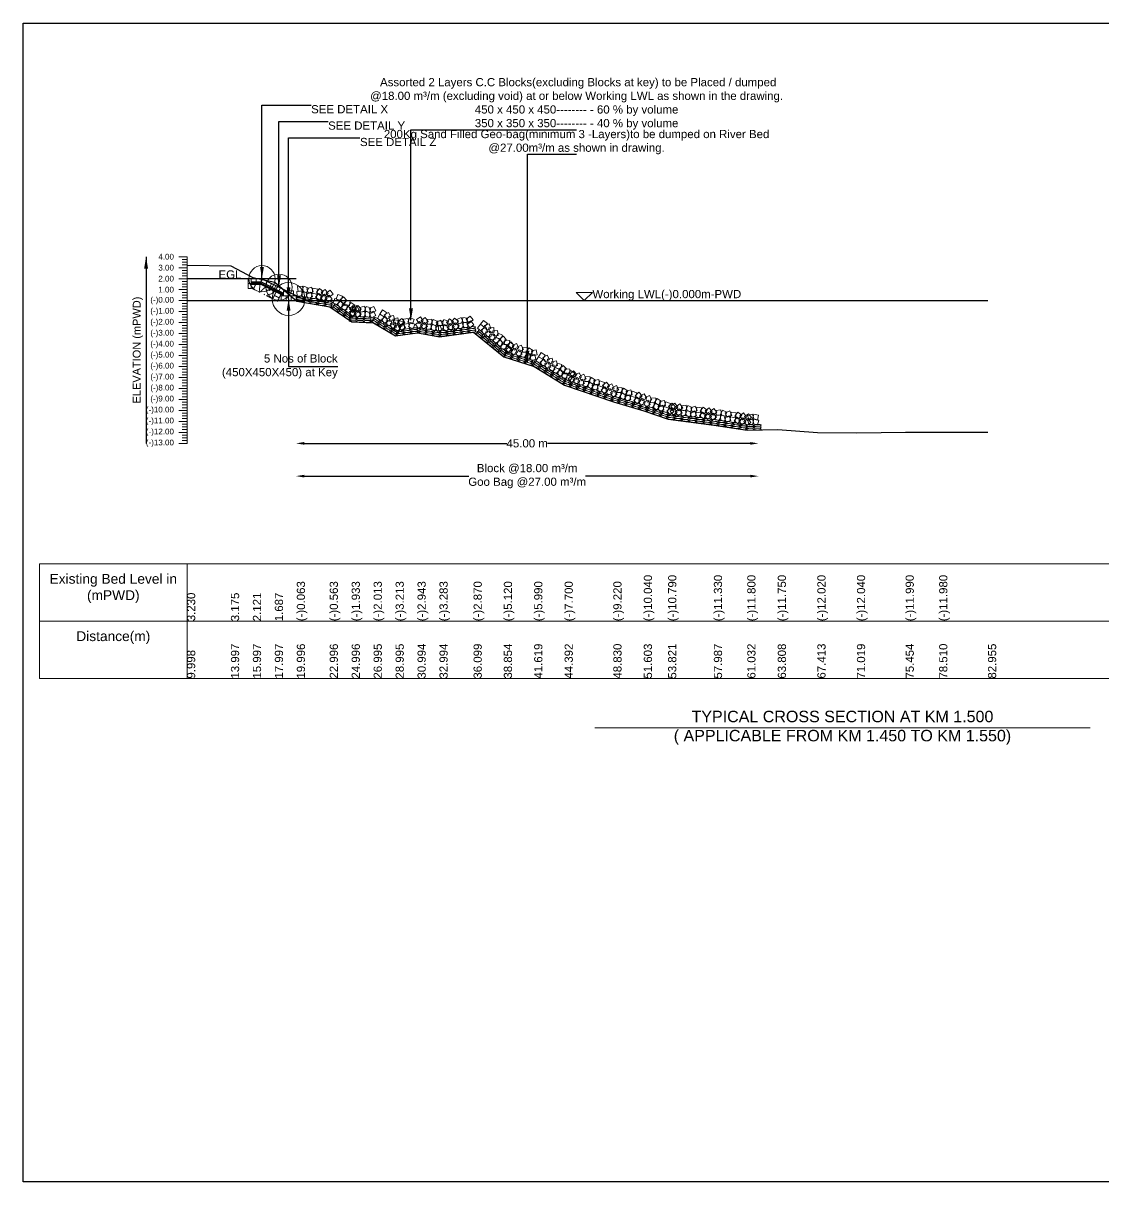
# Model space of a CAD drawing. Header units: inches. Extents: x 89000 to 1304432, y -10828 to 220529.
# Drawn here: x 416460 to 423055, y 172130 to 179201 of the extents above; entities that cross this region are included whole.
import ezdxf

# ---------------------------------------------------------------- set-up
doc = ezdxf.new("R2010")
doc.units = ezdxf.units.IN
doc.header["$LTSCALE"] = 7
doc.header["$MEASUREMENT"] = 0
for name, color, linetype, lineweight in [('Cross section Data Border', 7, 'Continuous', 9), ('Cross Section Labels', 7, 'Continuous', 9), ('Existing_Bed_Level for Xsection', 7, 'Continuous', 25), ('Long Section Labels', 7, 'Continuous', 9)]:
    doc.layers.add(name, color=color, linetype=linetype, lineweight=lineweight)
doc.styles.get("Standard").update_dxf_attribs({"font": 'arial.ttf'})
doc.dimstyles.new('Appron Lebeling Style', dxfattribs={"dimtxt": 50, "dimasz": 50, "dimexe": 0.18, "dimexo": 0.0625, "dimgap": 0.09, "dimtad": 0, "dimtih": 1, "dimtoh": 1, "dimdec": 4, "dimzin": 0, "dimdsep": 46, "dimtxsty": 'Standard', "dimcen": 0.09, "dimse1": 1, "dimse2": 1, "dimadec": 0, "dimazin": 0, "dimtfac": 1, "dimtdec": 4, "dimtofl": 0, "dimtmove": 0, "dimatfit": 3, "dimfxl": 1, "dimtolj": 1, "dimtzin": 0, "dimarcsym": 0})
doc.dimstyles.get("Standard").update_dxf_attribs({"dimtxt": 0.18, "dimasz": 0.18, "dimexe": 0.18, "dimexo": 0.0625, "dimgap": 0.09, "dimtad": 0, "dimtih": 1, "dimtoh": 1, "dimdec": 4, "dimzin": 0, "dimdsep": 46, "dimtxsty": 'Standard', "dimcen": 0.09, "dimadec": 0, "dimazin": 0, "dimtfac": 1, "dimtdec": 4, "dimtofl": 0, "dimtmove": 0, "dimatfit": 3, "dimfxl": 1, "dimtolj": 1, "dimtzin": 0, "dimarcsym": 0})

# ---------------------------------------------------------------- blocks, each defined once
blk = doc.blocks.new('*D29')
at = {"layer": 'Cross Section Labels', "color": 0, "lineweight": -2, "transparency": 16777216}
for p, q in [((418174.7, 176636.3), (419412, 176636.3)), ((420896.5, 176636.3), (419659.2, 176636.3))]:
    blk.add_line(p, q, dxfattribs=at)
at = {"layer": 'Cross Section Labels', "color": 0, "transparency": 16777216}
for points in [[(418174.7, 176644.6), (418174.7, 176628), (418124.7, 176636.3)], [(420896.5, 176644.6), (420896.5, 176628), (420946.5, 176636.3)]]:
    blk.add_solid(points, dxfattribs=at)
at = {"layer": 'Defpoints', "color": 0, "transparency": 16777216}
for p in [(418124.7, 177507.3), (420946.5, 176717.9), (420946.5, 176636.3)]:
    blk.add_point(p, dxfattribs=at)
at = {"layer": 'Cross Section Labels', "color": 0, "transparency": 16777216, "insert": (419535.6, 176636.3), "char_height": 50, "attachment_point": 5}
blk.add_mtext('\\A1;45.00 m', dxfattribs=at)
blk = doc.blocks.new('*D30')
at = {"layer": 'Cross Section Labels', "color": 0, "lineweight": -2, "transparency": 16777216}
for p, q in [((418174.7, 176436.3), (419180, 176436.3)), ((420896.5, 176436.3), (419891.2, 176436.3))]:
    blk.add_line(p, q, dxfattribs=at)
at = {"layer": 'Cross Section Labels', "color": 0, "transparency": 16777216}
for points in [[(418174.7, 176444.6), (418174.7, 176428), (418124.7, 176436.3)], [(420896.5, 176444.6), (420896.5, 176428), (420946.5, 176436.3)]]:
    blk.add_solid(points, dxfattribs=at)
at = {"layer": 'Defpoints', "color": 0, "transparency": 16777216}
for p in [(418124.7, 177507.3), (420946.5, 176717.9), (420946.5, 176436.3)]:
    blk.add_point(p, dxfattribs=at)
at = {"layer": 'Cross Section Labels', "color": 0, "transparency": 16777216, "insert": (419535.6, 176436.3), "char_height": 50, "attachment_point": 5}
blk.add_mtext('\\A1;Block @18.00 m³/m ^JGoo Bag @27.00 m³/m ', dxfattribs=at)

msp = doc.modelspace()

# ---------------------------------------------------------------- linework, layer by layer
msp.add_lwpolyline([(416459.68143, 179200.63194), (426459.68143, 179200.63194), (426459.68143, 172129.63194), (416459.68143, 172129.63194)], close=True)
at = {"layer": 'Cross section Data Border'}
msp.add_lwpolyline([(416559.68143, 175900.63194), (423207.05383, 175900.63194), (423207.05383, 175200.63194), (416559.68143, 175200.63194)], close=True, dxfattribs=at)
for points in [[(417459.68143, 175900.63194), (417459.68143, 175200.63194)], [(416559.68143, 175550.63194), (423207.05383, 175550.63194)]]:
    msp.add_lwpolyline(points, dxfattribs=at)
at = {"layer": 'Cross Section Labels'}
msp.add_lwpolyline([(419883.73114, 177507.31194), (419933.73114, 177557.31194), (419833.73114, 177557.31194)], close=True, dxfattribs=at)
msp.add_lwpolyline([(419947.68143, 174900.63194), (421459.68143, 174900.63194), (422971.68143, 174900.63194)], dxfattribs=at)
for centre, radius in [((417917.03114, 177641.31194), 80), ((418020.88114, 177589.38694), 80), ((418079.50614, 177517.36194), 100)]:
    msp.add_circle(centre, radius, dxfattribs=at)
at = {"layer": 'Existing_Bed_Level for Xsection'}
for points in [[(417459.68143, 177723.72194), (417727.63055, 177720.03694), (417861.60511, 177649.41894), (417995.57967, 177620.34094), (418129.55423, 177503.09094), (418330.53602, 177469.59094), (418464.51058, 177377.80094), (418598.48513, 177372.44094), (418732.45969, 177292.04094), (418866.43425, 177310.13094), (419000.40881, 177287.35094), (419208.45917, 177315.02194), (419393.03696, 177164.27194), (419578.27579, 177105.98194), (419764.05213, 176991.41194), (420061.40683, 176889.57194), (420247.19061, 176834.63194), (420395.81866, 176784.38194), (420674.90622, 176748.20194), (420878.96234, 176716.71194), (421064.91861, 176720.06194), (421306.48343, 176701.97194), (421548.04896, 176700.63194), (421845.2498, 176703.98194), (422049.98849, 176704.65194), (422347.80994, 176703.98194)], [(418124.73114, 177641.31194), (417459.68143, 177641.31194)], [(418185.03114, 177507.31194), (417921.27517, 177639.18992), (417917.03114, 177641.31194), (417912.28618, 177641.31194), (417851.98618, 177641.31194)], [(417851.98618, 177621.21194), (417912.28618, 177621.21194), (418049.35614, 177552.67695)], [(417851.98618, 177614.51194), (417910.70452, 177614.51194), (418049.35614, 177545.18613)], [(417851.98618, 177607.81194), (417909.12286, 177607.81194), (418049.35614, 177537.6953)], [(417459.68143, 177507.31194), (422347.80994, 177507.31194)]]:
    msp.add_lwpolyline(points, dxfattribs=at)
at = {"layer": 'Long Section Labels'}
for points in [[(417459.68143, 177775.31194), (417409.68143, 177775.31194)], [(417459.68143, 176636.31194), (417459.68143, 176703.31194), (417459.68143, 176770.31194), (417459.68143, 176837.31194), (417459.68143, 176904.31194), (417459.68143, 176971.31194), (417459.68143, 177038.31194), (417459.68143, 177105.31194), (417459.68143, 177172.31194), (417459.68143, 177239.31194), (417459.68143, 177306.31194), (417459.68143, 177373.31194), (417459.68143, 177440.31194), (417459.68143, 177507.31194), (417459.68143, 177574.31194), (417459.68143, 177641.31194), (417459.68143, 177708.31194), (417459.68143, 177775.31194)], [(417459.68143, 177708.31194), (417409.68143, 177708.31194)], [(417459.68143, 177758.56194), (417429.68143, 177758.56194)], [(417459.68143, 177741.81194), (417429.68143, 177741.81194)], [(417459.68143, 177725.06194), (417429.68143, 177725.06194)], [(417459.68143, 177641.31194), (417409.68143, 177641.31194)], [(417459.68143, 177691.56194), (417429.68143, 177691.56194)], [(417459.68143, 177674.81194), (417429.68143, 177674.81194)], [(417459.68143, 177658.06194), (417429.68143, 177658.06194)], [(417459.68143, 177624.56194), (417429.68143, 177624.56194)], [(417459.68143, 177574.31194), (417409.68143, 177574.31194)], [(417459.68143, 177607.81194), (417429.68143, 177607.81194)], [(417459.68143, 177591.06194), (417429.68143, 177591.06194)], [(417459.68143, 177557.56194), (417429.68143, 177557.56194)], [(417459.68143, 177507.31194), (417409.68143, 177507.31194)], [(417459.68143, 177540.81194), (417429.68143, 177540.81194)], [(417459.68143, 177524.06194), (417429.68143, 177524.06194)], [(417459.68143, 177490.56194), (417429.68143, 177490.56194)], [(417459.68143, 177440.31194), (417409.68143, 177440.31194)], [(417459.68143, 177473.81194), (417429.68143, 177473.81194)], [(417459.68143, 177457.06194), (417429.68143, 177457.06194)], [(417459.68143, 177423.56194), (417429.68143, 177423.56194)], [(417459.68143, 177373.31194), (417409.68143, 177373.31194)], [(417459.68143, 177406.81194), (417429.68143, 177406.81194)], [(417459.68143, 177390.06194), (417429.68143, 177390.06194)], [(417459.68143, 177356.56194), (417429.68143, 177356.56194)], [(417459.68143, 177306.31194), (417409.68143, 177306.31194)], [(417459.68143, 177339.81194), (417429.68143, 177339.81194)], [(417459.68143, 177323.06194), (417429.68143, 177323.06194)], [(417459.68143, 177289.56194), (417429.68143, 177289.56194)], [(417459.68143, 177272.81194), (417429.68143, 177272.81194)], [(417459.68143, 177239.31194), (417409.68143, 177239.31194)], [(417459.68143, 177256.06194), (417429.68143, 177256.06194)], [(417459.68143, 177222.56194), (417429.68143, 177222.56194)], [(417459.68143, 177205.81194), (417429.68143, 177205.81194)], [(417459.68143, 177172.31194), (417409.68143, 177172.31194)], [(417459.68143, 177189.06194), (417429.68143, 177189.06194)], [(417459.68143, 177155.56194), (417429.68143, 177155.56194)], [(417459.68143, 177138.81194), (417429.68143, 177138.81194)], [(417459.68143, 177105.31194), (417409.68143, 177105.31194)], [(417459.68143, 177122.06194), (417429.68143, 177122.06194)], [(417459.68143, 177088.56194), (417429.68143, 177088.56194)], [(417459.68143, 177071.81194), (417429.68143, 177071.81194)], [(417459.68143, 177038.31194), (417409.68143, 177038.31194)], [(417459.68143, 177055.06194), (417429.68143, 177055.06194)], [(417459.68143, 177021.56194), (417429.68143, 177021.56194)], [(417459.68143, 177004.81194), (417429.68143, 177004.81194)], [(417459.68143, 176988.06194), (417429.68143, 176988.06194)], [(417459.68143, 176971.31194), (417409.68143, 176971.31194)], [(417459.68143, 176954.56194), (417429.68143, 176954.56194)], [(417459.68143, 176937.81194), (417429.68143, 176937.81194)], [(417459.68143, 176921.06194), (417429.68143, 176921.06194)], [(417459.68143, 176904.31194), (417409.68143, 176904.31194)], [(417459.68143, 176887.56194), (417429.68143, 176887.56194)], [(417459.68143, 176870.81194), (417429.68143, 176870.81194)], [(417459.68143, 176854.06194), (417429.68143, 176854.06194)], [(417459.68143, 176837.31194), (417409.68143, 176837.31194)], [(417459.68143, 176820.56194), (417429.68143, 176820.56194)], [(417459.68143, 176803.81194), (417429.68143, 176803.81194)], [(417459.68143, 176787.06194), (417429.68143, 176787.06194)], [(417459.68143, 176770.31194), (417409.68143, 176770.31194)], [(417459.68143, 176753.56194), (417429.68143, 176753.56194)], [(417459.68143, 176736.81194), (417429.68143, 176736.81194)], [(417459.68143, 176720.06194), (417429.68143, 176720.06194)], [(417459.68143, 176703.31194), (417409.68143, 176703.31194)], [(417459.68143, 176636.31194), (417409.68143, 176636.31194)], [(417459.68143, 176686.56194), (417429.68143, 176686.56194)], [(417459.68143, 176669.81194), (417429.68143, 176669.81194)], [(417459.68143, 176653.06194), (417429.68143, 176653.06194)]]:
    msp.add_lwpolyline(points, dxfattribs=at)
for points in [[(417851.98618, 177641.31194), (417831.88618, 177641.31194), (417831.88618, 177611.16194), (417851.98618, 177611.16194)], [(417882.13618, 177641.31194), (417851.98618, 177641.31194), (417851.98618, 177621.21194), (417882.13618, 177621.21194)], [(417912.28618, 177641.31194), (417882.13618, 177641.31194), (417882.13618, 177621.21194), (417912.28618, 177621.21194)], [(417948.24215, 177625.70643), (417921.27517, 177639.18992), (417912.28618, 177621.21194), (417939.25316, 177607.72845)], [(417975.20913, 177612.22294), (417948.24215, 177625.70643), (417939.25316, 177607.72845), (417966.22014, 177594.24496)], [(417851.98618, 177611.16194), (417831.88618, 177611.16194), (417831.88618, 177581.01194), (417851.98618, 177581.01194)], [(418002.17611, 177598.73945), (417975.20913, 177612.22294), (417966.22014, 177594.24496), (417993.18712, 177580.76147)], [(418029.14309, 177585.25596), (418002.17611, 177598.73945), (417993.18712, 177580.76147), (418020.15409, 177567.27798)], [(418056.11007, 177571.77247), (418029.14309, 177585.25596), (418020.15409, 177567.27798), (418047.12107, 177553.79449)], [(418079.50614, 177567.61194), (418049.35614, 177567.61194), (418049.35614, 177537.46194), (418079.50614, 177537.46194)], [(418109.65614, 177567.61194), (418079.50614, 177567.61194), (418079.50614, 177537.46194), (418109.65614, 177537.46194)], [(418159.74539, 177566.70293), (418129.73665, 177563.78787), (418132.65171, 177533.77912), (418162.66046, 177536.69419)], [(418164.70246, 177596.44264), (418134.69371, 177593.52757), (418137.60878, 177563.51883), (418167.61752, 177566.43389)], [(418195.90412, 177552.75896), (418168.46326, 177565.24982), (418155.97239, 177537.80896), (418183.41325, 177525.3181)], [(418200.86118, 177582.49866), (418173.42033, 177594.98953), (418160.92946, 177567.54867), (418188.37032, 177555.0578)], [(418214.51806, 177559.72699), (418186.27786, 177549.167), (418196.83786, 177520.9268), (418225.07806, 177531.48679)], [(418219.47513, 177589.4667), (418191.23493, 177578.9067), (418201.79493, 177550.6665), (418230.03513, 177561.2265)], [(418257.72312, 177577.50085), (418227.98341, 177582.45792), (418223.02635, 177552.71821), (418252.76605, 177547.76115)], [(418291.333, 177562.22218), (418268.04472, 177581.37103), (418248.89587, 177558.08276), (418272.18414, 177538.9339)], [(418303.36769, 177576.22315), (418278.82639, 177558.70895), (418296.34059, 177534.16765), (418320.88189, 177551.68185)], [(418350.62438, 177546.74153), (418333.09064, 177571.26887), (418308.5633, 177553.73514), (418326.09704, 177529.20779)], [(418064.43114, 177537.46194), (418034.28114, 177537.46194), (418034.28114, 177507.31194), (418064.43114, 177507.31194)], [(418094.58114, 177537.46194), (418064.43114, 177537.46194), (418064.43114, 177507.31194), (418094.58114, 177507.31194)], [(418124.73114, 177537.46194), (418094.58114, 177537.46194), (418094.58114, 177507.31194), (418124.73114, 177507.31194)], [(418252.76605, 177547.76115), (418223.02635, 177552.71821), (418218.06928, 177522.97851), (418247.80898, 177518.02144)], [(418286.37593, 177532.48247), (418263.08766, 177551.63133), (418243.9388, 177528.34305), (418267.22708, 177509.1942)], [(418298.41062, 177546.48344), (418273.86932, 177528.96924), (418291.38352, 177504.42795), (418315.92482, 177521.94215)], [(418345.66732, 177517.00183), (418328.13358, 177541.52917), (418303.60624, 177523.99543), (418321.13997, 177499.46809)], [(418390.76368, 177510.40471), (418362.32634, 177520.42171), (418352.30934, 177491.98437), (418380.74667, 177481.96737)], [(418407.80447, 177535.27706), (418379.36713, 177545.29406), (418369.35013, 177516.85672), (418397.78747, 177506.83972)], [(418417.6645, 177482.50787), (418398.05473, 177505.40939), (418375.15321, 177485.79962), (418394.76298, 177462.8981)], [(418434.70529, 177507.38022), (418415.09552, 177530.28174), (418392.19401, 177510.67197), (418411.80378, 177487.77045)], [(418437.48054, 177480.9727), (418407.42145, 177483.31229), (418405.08187, 177453.2532), (418435.14096, 177450.91361)], [(418454.52134, 177505.84505), (418424.46225, 177508.18464), (418422.12266, 177478.12555), (418452.18175, 177475.78596)], [(418484.15092, 177478.86028), (418459.27857, 177495.90108), (418442.23778, 177471.02873), (418467.11013, 177453.98793)], [(418467.11013, 177453.98793), (418442.23778, 177471.02873), (418425.19698, 177446.15638), (418450.06933, 177429.11558)], [(418471.64505, 177448.13622), (418449.48243, 177427.69507), (418469.92358, 177405.53245), (418492.0862, 177425.9736)], [(418472.85031, 177478.26212), (418450.68769, 177457.82097), (418471.12885, 177435.65835), (418493.29147, 177456.0995)], [(418491.13696, 177425.95628), (418478.10099, 177453.14241), (418450.91485, 177440.10644), (418463.95082, 177412.92031)], [(418508.17775, 177450.82863), (418495.14178, 177478.01476), (418467.95565, 177464.97879), (418480.99162, 177437.79266)], [(418522.21278, 177424.7853), (418501.75398, 177446.93164), (418479.60765, 177426.47284), (418500.06644, 177404.32651)], [(418523.41804, 177454.9112), (418502.95925, 177477.05754), (418480.81291, 177456.59874), (418501.27171, 177434.4524)], [(418542.42168, 177442.44824), (418513.01168, 177435.80938), (418519.65054, 177406.39938), (418549.06054, 177413.03824)], [(418543.62695, 177472.57414), (418514.21695, 177465.93527), (418520.85581, 177436.52528), (418550.26581, 177443.16414)], [(418580.0384, 177433.1278), (418551.25276, 177442.09493), (418542.28563, 177413.30928), (418571.07127, 177404.34216)], [(418581.24366, 177463.2537), (418552.45802, 177472.22083), (418543.49089, 177443.43518), (418572.27653, 177434.46806)], [(418597.63673, 177442.36527), (418570.93592, 177428.3621), (418584.93909, 177401.66128), (418611.63991, 177415.66446)], [(418598.842, 177472.49117), (418572.14118, 177458.488), (418586.14436, 177431.78718), (418612.84517, 177445.79036)], [(418662.49477, 177409.041), (418636.64266, 177424.55521), (418621.12845, 177398.7031), (418646.98056, 177383.18889)], [(418678.00898, 177434.89311), (418652.15687, 177450.40732), (418636.64266, 177424.55521), (418662.49477, 177409.041)], [(418703.67806, 177408.35708), (418689.0308, 177434.71008), (418662.67781, 177420.06281), (418677.32507, 177393.70982)], [(418720.00753, 177416.97157), (418690.75421, 177409.67322), (418698.05256, 177380.4199), (418727.30588, 177387.71825)], [(419187.63357, 177413.11708), (419163.72732, 177394.74554), (419182.09886, 177370.83929), (419206.00512, 177389.21083)], [(418688.16385, 177382.50497), (418673.51659, 177408.85796), (418647.16359, 177394.2107), (418661.81086, 177367.85771)], [(418704.49332, 177391.11946), (418675.24, 177383.82111), (418682.53835, 177354.56779), (418711.79167, 177361.86614)], [(418737.65252, 177346.36648), (418730.33087, 177375.61398), (418701.08338, 177368.29234), (418708.40502, 177339.04484)], [(418753.16673, 177372.2186), (418745.84508, 177401.46609), (418716.59759, 177394.14445), (418723.91923, 177364.89695)], [(418754.04891, 177385.82416), (418724.14474, 177389.66643), (418720.30247, 177359.76226), (418750.20664, 177355.91999)], [(418758.08332, 177355.9453), (418728.17915, 177359.78758), (418724.33688, 177329.88341), (418754.24105, 177326.04113)], [(418763.85856, 177352.16495), (418734.8703, 177360.4537), (418726.58156, 177331.46544), (418755.56982, 177323.1767)], [(418779.37277, 177378.01707), (418750.38451, 177386.30581), (418742.09577, 177357.31755), (418771.08403, 177349.02881)], [(418769.77986, 177397.97198), (418745.91018, 177379.55294), (418764.32923, 177355.68326), (418788.1989, 177374.1023)], [(418773.81427, 177368.09312), (418749.9446, 177349.67408), (418768.36364, 177325.80441), (418792.23331, 177344.22345)], [(418809.85562, 177397.81867), (418779.97677, 177393.78426), (418784.01118, 177363.9054), (418813.89003, 177367.93981)], [(418813.89003, 177367.93981), (418784.01118, 177363.9054), (418788.04559, 177334.02654), (418817.92444, 177338.06096)], [(418846.47662, 177393.13199), (418818.57671, 177404.56081), (418807.14789, 177376.6609), (418835.0478, 177365.23208)], [(418850.51103, 177363.25313), (418822.61113, 177374.68195), (418811.1823, 177346.78205), (418839.08221, 177335.35323)], [(418879.14728, 177379.54635), (418854.54905, 177362.1122), (418871.9832, 177337.51397), (418896.58143, 177354.94812)], [(418884.20122, 177409.26975), (418859.60299, 177391.8356), (418877.03714, 177367.23737), (418901.63537, 177384.67152)], [(418926.30767, 177349.91092), (418908.85394, 177374.49526), (418884.2696, 177357.04153), (418901.72333, 177332.45719)], [(418931.36161, 177379.63432), (418913.90788, 177404.21866), (418889.32354, 177386.76493), (418906.77727, 177362.18059)], [(418948.61244, 177364.83997), (418918.59435, 177362.02269), (418921.41163, 177332.00461), (418951.42971, 177334.82188)], [(418953.66637, 177394.56336), (418923.64829, 177391.74609), (418926.46556, 177361.728), (418956.48365, 177364.54528)], [(418984.72554, 177350.77826), (418957.32552, 177363.35846), (418944.74532, 177335.95845), (418972.14533, 177323.37824)], [(418989.77948, 177380.50165), (418962.37946, 177393.08186), (418949.79925, 177365.68184), (418977.19927, 177353.10164)], [(419003.36209, 177357.68561), (418975.08763, 177347.21768), (418985.55556, 177318.94322), (419013.83002, 177329.41115)], [(419008.41602, 177387.40901), (418980.14157, 177376.94107), (418990.6095, 177348.66662), (419018.88395, 177359.13455)], [(419018.50122, 177385.05915), (418988.6144, 177381.08416), (418992.58939, 177351.19734), (419022.47621, 177355.17233)], [(419022.47621, 177355.17233), (418992.58939, 177351.19734), (418996.56438, 177321.31052), (419026.4512, 177325.28551)], [(419055.11282, 177380.29966), (419027.2357, 177391.78393), (419015.75142, 177363.90681), (419043.62854, 177352.42254)], [(419059.08781, 177350.41284), (419031.21069, 177361.89712), (419019.72641, 177334.01999), (419047.60354, 177322.53572)], [(419062.51661, 177397.21252), (419044.18465, 177373.2759), (419068.12127, 177354.94394), (419086.45323, 177378.88055)], [(419066.4916, 177367.3257), (419048.15964, 177343.38908), (419072.09626, 177325.05712), (419090.42822, 177348.99373)], [(419116.33781, 177382.87237), (419092.3866, 177401.18527), (419074.07371, 177377.23406), (419098.02492, 177358.92116)], [(419120.3128, 177352.98555), (419096.36159, 177371.29845), (419078.0487, 177347.34724), (419101.99991, 177329.03435)], [(419133.22104, 177403.73707), (419105.38371, 177392.15666), (419116.96412, 177364.31934), (419144.80145, 177375.89975)], [(419137.19603, 177373.85025), (419109.3587, 177362.26985), (419120.93911, 177334.43252), (419148.77644, 177346.01293)], [(419171.8785, 177401.00057), (419141.98203, 177404.9023), (419138.0803, 177375.00583), (419167.97677, 177371.1041)], [(419175.85349, 177371.11375), (419145.95702, 177375.01548), (419142.05529, 177345.11901), (419171.95176, 177341.21728)], [(419191.60856, 177383.23027), (419167.70231, 177364.85872), (419186.07385, 177340.95247), (419209.98011, 177359.32401)], [(419273.91749, 177344.60645), (419250.56605, 177363.67824), (419231.49426, 177340.32681), (419254.8457, 177321.25502)], [(419292.98927, 177367.95789), (419269.63784, 177387.02968), (419250.56605, 177363.67824), (419273.91749, 177344.60645)], [(419295.50225, 177314.65382), (419284.79833, 177342.83979), (419256.61237, 177332.13587), (419267.31628, 177303.9499)], [(419314.57404, 177338.00525), (419303.87012, 177366.19122), (419275.68415, 177355.4873), (419286.38807, 177327.30134)], [(419331.97289, 177344.18108), (419301.97394, 177341.16685), (419304.98816, 177311.1679), (419334.98711, 177314.18213)], [(419312.9011, 177320.82964), (419282.90215, 177317.81542), (419285.91638, 177287.81647), (419315.91533, 177290.83069)], [(419339.2775, 177271.77205), (419336.23939, 177301.76859), (419306.24285, 177298.73048), (419309.28096, 177268.73394)], [(419358.34929, 177295.12349), (419355.31118, 177325.12003), (419325.31464, 177322.08192), (419328.35275, 177292.08538)], [(419366.04511, 177273.74036), (419338.55073, 177286.11298), (419326.17811, 177258.6186), (419353.67248, 177246.24598)], [(419385.11689, 177297.09179), (419357.62252, 177309.46441), (419345.2499, 177281.97004), (419372.74427, 177269.59742)], [(419409.57681, 177267.03185), (419391.96211, 177291.50111), (419367.49285, 177273.88641), (419385.10755, 177249.41714)], [(419390.50502, 177243.68041), (419372.89032, 177268.14968), (419348.42106, 177250.53497), (419366.03576, 177226.06571)], [(419410.12181, 177240.48449), (419380.36589, 177245.34325), (419375.50713, 177215.58732), (419405.26306, 177210.72857)], [(419429.1936, 177263.83592), (419399.43767, 177268.69468), (419394.57892, 177238.93875), (419424.33484, 177234.08)], [(419437.37752, 177211.10394), (419414.02608, 177230.17573), (419394.95429, 177206.8243), (419418.30573, 177187.75251)], [(419447.99883, 177204.39991), (419427.60387, 177226.60504), (419405.39873, 177206.21009), (419425.79369, 177184.00495)], [(419456.4493, 177234.45537), (419433.09787, 177253.52716), (419414.02608, 177230.17573), (419437.37752, 177211.10394)], [(419457.04879, 177233.15961), (419436.65383, 177255.36475), (419414.44869, 177234.96979), (419434.84365, 177212.76465)], [(419461.86587, 177216.58867), (419435.12485, 177202.66242), (419449.05111, 177175.9214), (419475.79212, 177189.84766)], [(419470.91583, 177245.34838), (419444.17481, 177231.42213), (419458.10106, 177204.68111), (419484.84208, 177218.60736)], [(419504.55693, 177180.81389), (419490.60938, 177207.54381), (419463.87947, 177193.59627), (419477.82701, 177166.86635)], [(419513.60688, 177209.5736), (419499.65934, 177236.30352), (419472.92942, 177222.35598), (419486.87697, 177195.62606)], [(419537.73501, 177221.32999), (419507.6127, 177222.62198), (419506.32072, 177192.49967), (419536.44302, 177191.20769)], [(419571.59979, 177202.48685), (419546.1656, 177218.6771), (419529.97535, 177193.2429), (419555.40954, 177177.05265)], [(419591.00267, 177206.79505), (419561.56714, 177200.27031), (419568.09188, 177170.83479), (419597.52741, 177177.35952)], [(419528.68505, 177192.57029), (419498.56274, 177193.86227), (419497.27076, 177163.73996), (419527.39306, 177162.44798)], [(419562.54983, 177173.72714), (419537.11564, 177189.91739), (419520.92539, 177164.4832), (419546.35958, 177148.29295)], [(419581.95271, 177178.03534), (419552.51719, 177171.51061), (419559.04192, 177142.07508), (419588.47745, 177148.59982)], [(419630.40142, 177149.40351), (419604.73911, 177165.22969), (419588.91292, 177139.56738), (419614.57524, 177123.74119)], [(419646.22761, 177175.06582), (419620.5653, 177190.89201), (419604.73911, 177165.22969), (419630.40142, 177149.40351)], [(419655.74722, 177122.55853), (419641.42021, 177149.08699), (419614.89175, 177134.75998), (419629.21876, 177108.23152)], [(419671.57341, 177148.22084), (419657.2464, 177174.74931), (419630.71794, 177160.4223), (419645.04495, 177133.89383)], [(419672.17983, 177130.97461), (419642.84026, 177124.0311), (419649.78377, 177094.69153), (419679.12334, 177101.63504)], [(419688.00601, 177156.63692), (419658.66645, 177149.69341), (419665.60996, 177120.35385), (419694.94952, 177127.29736)], [(419720.62075, 177111.48562), (419713.65388, 177140.81965), (419684.31985, 177133.85277), (419691.28672, 177104.51875)], [(419704.79456, 177085.82331), (419697.82769, 177115.15733), (419668.49366, 177108.19046), (419675.46053, 177078.85643)], [(419731.06891, 177091.30395), (419702.18317, 177099.94318), (419693.54394, 177071.05744), (419722.42968, 177062.41821)], [(419746.8951, 177116.96626), (419718.00936, 177125.6055), (419709.37012, 177096.71975), (419738.25587, 177088.08052)], [(419759.27891, 177064.73171), (419738.59154, 177086.66468), (419716.65857, 177065.97731), (419737.34594, 177044.04434)], [(419775.1051, 177090.39402), (419754.41772, 177112.32699), (419732.48475, 177091.63962), (419753.17213, 177069.70665)], [(419779.14582, 177064.15033), (419749.00905, 177065.0431), (419748.11628, 177034.90632), (419778.25306, 177034.01355)], [(419794.97201, 177089.81264), (419764.83523, 177090.70541), (419763.94246, 177060.56863), (419794.07924, 177059.67586)], [(419825.8638, 177064.28251), (419800.20149, 177080.1087), (419784.3753, 177054.44639), (419810.03761, 177038.6202)], [(419838.89507, 177055.54706), (419819.06384, 177078.25708), (419796.35383, 177058.42585), (419816.18505, 177035.71583)], [(419853.06366, 177067.38395), (419825.98154, 177054.13324), (419839.23226, 177027.05112), (419866.31438, 177040.30184)], [(419810.03761, 177038.6202), (419784.3753, 177054.44639), (419768.54911, 177028.78407), (419794.21143, 177012.95789)], [(419829.12615, 177027.02355), (419809.29492, 177049.73357), (419786.58491, 177029.90234), (419806.41613, 177007.19232)], [(419843.29474, 177038.86044), (419816.21262, 177025.60973), (419829.46334, 176998.52761), (419856.54546, 177011.77833)], [(419885.07447, 177002.02547), (419871.80219, 177029.09702), (419844.73063, 177015.82474), (419858.00291, 176988.75319)], [(419894.84339, 177030.54898), (419881.57111, 177057.62053), (419854.49955, 177044.34826), (419867.77183, 177017.2767)], [(419909.49005, 177013.17259), (419879.40966, 177015.22018), (419877.36207, 176985.13979), (419907.44246, 176983.09219)], [(419919.25897, 177041.6961), (419889.17858, 177043.74369), (419887.13099, 177013.6633), (419917.21138, 177011.61571)], [(419942.87124, 176993.48543), (419917.8514, 177010.30893), (419901.0279, 176985.2891), (419926.04774, 176968.4656)], [(419952.64016, 177022.00895), (419927.62032, 177038.83245), (419910.79682, 177013.81261), (419935.81666, 176996.98911)], [(419962.37614, 176997.3053), (419932.78612, 176991.5214), (419938.57003, 176961.93138), (419968.16004, 176967.71529)], [(419972.14506, 177025.82882), (419942.55504, 177020.04491), (419948.33895, 176990.4549), (419977.92896, 176996.2388)], [(419998.14281, 176979.22672), (419969.6193, 176988.99564), (419959.85038, 176960.47213), (419988.37389, 176950.70321)], [(420007.91173, 177007.75023), (419979.38822, 177017.51915), (419969.6193, 176988.99564), (419998.14281, 176979.22672)], [(420038.55965, 176987.16462), (420018.72842, 177009.87464), (419996.0184, 176990.04341), (420015.84963, 176967.33339)], [(420052.72824, 176999.00151), (420025.64612, 176985.75079), (420038.89684, 176958.66868), (420065.97895, 176971.91939)], [(420094.50797, 176962.16654), (420081.23569, 176989.23809), (420054.16413, 176975.96581), (420067.43641, 176948.89426)], [(420028.79073, 176958.64111), (420008.9595, 176981.35113), (419986.24948, 176961.5199), (420006.08071, 176938.80988)], [(420042.95932, 176970.478), (420015.8772, 176957.22728), (420029.12792, 176930.14517), (420056.21003, 176943.39588)], [(420084.73905, 176933.64302), (420071.46677, 176960.71458), (420044.39521, 176947.4423), (420057.66749, 176920.37075)], [(420106.76888, 176946.76623), (420076.6287, 176947.53575), (420075.85918, 176917.39557), (420105.99936, 176916.62605)], [(420115.31882, 176975.67853), (420085.17865, 176976.44805), (420084.40913, 176946.30787), (420114.54931, 176945.53835)], [(420140.95528, 176928.51308), (420115.2442, 176944.25991), (420099.49737, 176918.54882), (420125.20846, 176902.802)], [(420149.50523, 176957.42538), (420123.79414, 176973.17221), (420108.04732, 176947.46112), (420133.7584, 176931.71429)], [(420160.28055, 176933.15705), (420130.96257, 176926.12293), (420137.9967, 176896.80496), (420167.31467, 176903.83908)], [(420168.8305, 176962.06935), (420139.51252, 176955.03523), (420146.54664, 176925.71725), (420175.86462, 176932.75138)], [(420196.78204, 176916.61223), (420167.86974, 176925.16218), (420159.3198, 176896.24988), (420188.23209, 176887.69994)], [(420205.33199, 176945.52453), (420176.41969, 176954.07448), (420167.86974, 176925.16218), (420196.78204, 176916.61223)], [(420228.27575, 176897.34547), (420207.49886, 176919.19365), (420185.65068, 176898.41675), (420206.42757, 176876.56857)], [(420236.8257, 176926.25776), (420216.04881, 176948.10595), (420194.20062, 176927.32905), (420214.97752, 176905.48087)], [(420250.47933, 176938.68513), (420223.98379, 176924.29732), (420238.37159, 176897.80179), (420264.86713, 176912.18959)], [(420296.4066, 176901.81128), (420283.02781, 176928.83035), (420256.00874, 176915.45156), (420269.38753, 176888.43249)], [(420241.92938, 176909.77283), (420215.43384, 176895.38503), (420229.82165, 176868.88949), (420256.31718, 176883.2773)], [(420286.75009, 176873.24951), (420273.3713, 176900.26859), (420246.35223, 176886.8898), (420259.73102, 176859.87072)], [(420311.12159, 176884.4927), (420281.03337, 176886.42181), (420279.10426, 176856.33359), (420309.19248, 176854.40448)], [(420320.7781, 176913.05446), (420290.68988, 176914.98357), (420288.76077, 176884.89535), (420318.84899, 176882.96624)], [(420344.58005, 176864.93717), (420319.49415, 176881.662), (420302.76932, 176856.5761), (420327.85522, 176839.85126)], [(420354.23656, 176893.49893), (420329.15066, 176910.22376), (420312.42583, 176885.13786), (420337.51173, 176868.41303)], [(420364.06975, 176868.83382), (420334.50275, 176862.93343), (420340.40314, 176833.36642), (420369.97015, 176839.26681)], [(420373.72626, 176897.39558), (420344.15926, 176891.49519), (420350.05965, 176861.92818), (420379.62666, 176867.82858)], [(420399.90735, 176850.89623), (420371.34558, 176860.55275), (420361.68907, 176831.99098), (420390.25083, 176822.33447)], [(420409.56386, 176879.458), (420381.0021, 176889.11451), (420371.34558, 176860.55275), (420399.90735, 176850.89623)], [(420430.6361, 176830.43148), (420410.71559, 176853.06322), (420388.08384, 176833.14271), (420408.00436, 176810.51097)], [(420440.29261, 176858.99324), (420420.3721, 176881.62499), (420397.74036, 176861.70447), (420417.66087, 176839.07273)], [(420432.46318, 176850.7862), (420408.57268, 176832.39418), (420426.9647, 176808.50368), (420450.8552, 176826.89569)], [(420436.3393, 176880.686), (420412.44879, 176862.29398), (420430.84081, 176838.40348), (420454.73131, 176856.7955)], [(420480.75719, 176823.03642), (420462.34615, 176846.91227), (420438.4703, 176828.50123), (420456.88134, 176804.62538)], [(420484.6333, 176852.93622), (420466.22226, 176876.81207), (420442.34641, 176858.40104), (420460.75745, 176834.52518)], [(420506.33106, 176868.73451), (420476.44766, 176864.73392), (420480.44826, 176834.85052), (420510.33166, 176838.85111)], [(420542.97134, 176856.11001), (420515.09586, 176867.59828), (420503.60759, 176839.7228), (420531.48307, 176828.23453)], [(420561.32055, 176863.74799), (420533.48156, 176852.17157), (420545.05799, 176824.33259), (420572.89697, 176835.90901)], [(420599.97703, 176853.17602), (420570.07722, 176857.05214), (420566.20111, 176827.15233), (420596.10092, 176823.27622)], [(420634.1185, 176839.12533), (420610.15161, 176857.41769), (420591.85925, 176833.4508), (420615.82614, 176815.15844)], [(420645.63792, 176853.55321), (420621.74742, 176835.1612), (420640.13943, 176811.27069), (420664.02994, 176829.66271)], [(420693.93192, 176825.80343), (420675.52089, 176849.67928), (420651.64504, 176831.26825), (420670.05607, 176807.3924)], [(420502.45495, 176838.83471), (420472.57155, 176834.83412), (420476.57214, 176804.95071), (420506.45555, 176808.95131)], [(420539.09522, 176826.2102), (420511.21975, 176837.69847), (420499.73148, 176809.823), (420527.60695, 176798.33473)], [(420557.44443, 176833.84819), (420529.60545, 176822.27177), (420541.18187, 176794.43278), (420569.02086, 176806.00921)], [(420596.10092, 176823.27622), (420566.20111, 176827.15233), (420562.325, 176797.25253), (420592.2248, 176793.37642)], [(420630.24239, 176809.22552), (420606.2755, 176827.51789), (420587.98313, 176803.551), (420611.95002, 176785.25863)], [(420641.76181, 176823.65341), (420617.8713, 176805.26139), (420636.26332, 176781.37089), (420660.15383, 176799.7629)], [(420690.05581, 176795.90363), (420671.64478, 176819.77948), (420647.76892, 176801.36844), (420666.17996, 176777.49259)], [(420713.279, 176810.79191), (420683.30756, 176807.51544), (420686.58404, 176777.544), (420716.55548, 176780.82047)], [(420717.87733, 176840.58919), (420687.90589, 176837.31272), (420691.18236, 176807.34128), (420721.1538, 176810.61775)], [(420749.60314, 176797.28468), (420722.01375, 176809.44396), (420709.85447, 176781.85457), (420737.44386, 176769.69529)], [(420754.20146, 176827.08196), (420726.61207, 176839.24124), (420714.45279, 176811.65185), (420742.04218, 176799.49258)], [(420768.13176, 176804.47652), (420740.02086, 176793.57698), (420750.92041, 176765.46608), (420779.0313, 176776.36563)], [(420772.73008, 176834.2738), (420744.61919, 176823.37426), (420755.51873, 176795.26336), (420783.62963, 176806.16291)], [(420806.52117, 176792.97246), (420776.72389, 176797.57078), (420772.12556, 176767.7735), (420801.92284, 176763.17518)], [(420811.11949, 176822.76974), (420781.32221, 176827.36806), (420776.72389, 176797.57078), (420806.52117, 176792.97246)], [(420840.31273, 176778.09991), (420816.79539, 176796.96674), (420797.92856, 176773.4494), (420821.4459, 176754.58257)], [(420844.91105, 176807.89719), (420821.39371, 176826.76402), (420802.52688, 176803.24668), (420826.04422, 176784.37985)], [(420852.17782, 176792.24489), (420827.84936, 176774.43622), (420845.65803, 176750.10777), (420869.98649, 176767.91643)], [(420856.77614, 176822.04217), (420832.44769, 176804.23351), (420850.25635, 176779.90505), (420874.58481, 176797.71371)], [(420899.78635, 176763.33489), (420881.95832, 176787.64916), (420857.64405, 176769.82112), (420875.47209, 176745.50685)], [(420904.38468, 176793.13217), (420886.55665, 176817.44644), (420862.24238, 176799.6184), (420880.07041, 176775.30413)], [(420910.1507, 176815.14984), (420881.17498, 176806.81734), (420889.50748, 176777.84163), (420918.4832, 176786.17413)], [(420910.69376, 176785.00473), (420881.71805, 176776.67223), (420890.05055, 176747.69652), (420919.02626, 176756.02902)], [(420948.24443, 176808.0256), (420918.9874, 176815.30903), (420911.70396, 176786.052), (420940.961, 176778.76856)], [(420948.7875, 176777.88049), (420919.53046, 176785.16393), (420912.24703, 176755.90689), (420941.50406, 176748.62345)]]:
    msp.add_lwpolyline(points, close=True, dxfattribs=at)
for centre, major_axis in [((418146.16266, 177506.09618), (21.99416, -3.66603)), ((418148.03533, 177517.33118), (21.99416, -3.66603)), ((418149.908, 177528.56618), (21.99416, -3.66603)), ((418190.15098, 177498.76413), (21.99416, -3.66603)), ((418192.02365, 177509.99913), (21.99416, -3.66603)), ((418193.89632, 177521.23413), (21.99416, -3.66603)), ((418234.13931, 177491.43208), (21.99416, -3.66603)), ((418236.01198, 177502.66708), (21.99416, -3.66603)), ((418237.88465, 177513.90208), (21.99416, -3.66603)), ((418278.12764, 177484.10003), (21.99416, -3.66603)), ((418280.00031, 177495.33503), (21.99416, -3.66603)), ((418281.87298, 177506.57003), (21.99416, -3.66603)), ((418322.11596, 177476.76798), (21.99416, -3.66603)), ((418323.98863, 177488.00298), (21.99416, -3.66603)), ((418325.8613, 177499.23798), (21.99416, -3.66603)), ((418375.594, 177473.23746), (18.39448, -12.60261)), ((418362.71873, 177454.44501), (18.39448, -12.60261)), ((418369.15636, 177463.84123), (18.39448, -12.60261)), ((418399.5077, 177429.23978), (18.39448, -12.60261)), ((418405.94533, 177438.636), (18.39448, -12.60261)), ((418412.38297, 177448.03223), (18.39448, -12.60261)), ((418436.29667, 177404.03455), (18.39448, -12.60261)), ((418442.7343, 177413.43077), (18.39448, -12.60261)), ((418449.17194, 177422.827), (18.39448, -12.60261)), ((418472.13647, 177405.99362), (22.27978, -0.89136)), ((418471.22583, 177383.23183), (22.27978, -0.89136)), ((418471.68115, 177394.61273), (22.27978, -0.89136)), ((418515.78538, 177381.44911), (22.27978, -0.89136)), ((418516.24071, 177392.83001), (22.27978, -0.89136)), ((418516.69603, 177404.2109), (22.27978, -0.89136)), ((418560.34494, 177379.66639), (22.27978, -0.89136)), ((418560.80026, 177391.04729), (22.27978, -0.89136)), ((418561.25558, 177402.42818), (22.27978, -0.89136)), ((418606.72891, 177374.13552), (19.11907, -11.47362)), ((418612.58984, 177383.90187), (19.11907, -11.47362)), ((418618.45076, 177393.66823), (19.11907, -11.47362)), ((418644.96706, 177351.18828), (19.11907, -11.47362)), ((418650.82798, 177360.95463), (19.11907, -11.47362)), ((418656.68891, 177370.72098), (19.11907, -11.47362)), ((418683.2052, 177328.24103), (19.11907, -11.47362)), ((418689.06613, 177338.00739), (19.11907, -11.47362)), ((418694.92705, 177347.77374), (19.11907, -11.47362)), ((418845.11269, 177335.98538), (22.09707, 2.98367)), ((418897.75144, 177333.68969), (21.9821, -3.73767)), ((419153.86901, 177336.48712), (22.10296, 2.93973)), ((419198.07494, 177342.36657), (22.10296, 2.93973)), ((418721.44335, 177305.29379), (19.11907, -11.47362)), ((418727.30427, 177315.06014), (19.11907, -11.47362)), ((418733.1652, 177324.82649), (19.11907, -11.47362)), ((418756.72439, 177324.0507), (22.09707, 2.98367)), ((418758.2485, 177312.76313), (22.09707, 2.98367)), ((418759.77261, 177301.47556), (22.09707, 2.98367)), ((418800.91854, 177330.01804), (22.09707, 2.98367)), ((418802.44265, 177318.73047), (22.09707, 2.98367)), ((418803.96676, 177307.44291), (22.09707, 2.98367)), ((418846.6368, 177324.69782), (22.09707, 2.98367)), ((418848.16091, 177313.41025), (22.09707, 2.98367)), ((418893.93291, 177311.23201), (21.9821, -3.73767)), ((418895.84218, 177322.46085), (21.9821, -3.73767)), ((418937.89712, 177303.75668), (21.9821, -3.73767)), ((418939.80638, 177314.98552), (21.9821, -3.73767)), ((418941.71565, 177326.21436), (21.9821, -3.73767)), ((418981.86132, 177296.28135), (21.9821, -3.73767)), ((418983.77059, 177307.51018), (21.9821, -3.73767)), ((418985.67985, 177318.73902), (21.9821, -3.73767)), ((419021.25123, 177318.84876), (22.10296, 2.93973)), ((419022.7529, 177307.55818), (22.10296, 2.93973)), ((419024.25456, 177296.26761), (22.10296, 2.93973)), ((419065.45716, 177324.72821), (22.10296, 2.93973)), ((419066.95882, 177313.43764), (22.10296, 2.93973)), ((419068.46048, 177302.14706), (22.10296, 2.93973)), ((419109.66308, 177330.60766), (22.10296, 2.93973)), ((419111.16475, 177319.31709), (22.10296, 2.93973)), ((419112.66641, 177308.02651), (22.10296, 2.93973)), ((419155.37067, 177325.19654), (22.10296, 2.93973)), ((419156.87234, 177313.90596), (22.10296, 2.93973)), ((419199.5766, 177331.07599), (22.10296, 2.93973)), ((419201.07826, 177319.78542), (22.10296, 2.93973)), ((419241.42071, 177295.45434), (17.26968, -14.10465)), ((419248.62561, 177304.276), (17.26968, -14.10465)), ((419255.83051, 177313.09765), (17.26968, -14.10465)), ((419275.96008, 177267.24505), (17.26968, -14.10465)), ((419283.16497, 177276.0667), (17.26968, -14.10465)), ((419290.36987, 177284.88836), (17.26968, -14.10465)), ((419324.90924, 177256.67906), (17.26968, -14.10465)), ((419310.49944, 177239.03576), (17.26968, -14.10465)), ((419317.70434, 177247.85741), (17.26968, -14.10465)), ((419345.0388, 177210.82647), (17.26968, -14.10465)), ((419352.2437, 177219.64812), (17.26968, -14.10465)), ((419359.4486, 177228.46977), (17.26968, -14.10465)), ((419386.78307, 177191.43882), (17.26968, -14.10465)), ((419393.98796, 177200.26048), (17.26968, -14.10465)), ((419379.57817, 177182.61717), (17.26968, -14.10465)), ((419416.27251, 177162.9306), (21.2694, -6.69295)), ((419419.69139, 177173.79538), (21.2694, -6.69295)), ((419423.11026, 177184.66016), (21.2694, -6.69295)), ((419458.81132, 177149.54471), (21.2694, -6.69295)), ((419462.23019, 177160.40949), (21.2694, -6.69295)), ((419465.64906, 177171.27426), (21.2694, -6.69295)), ((419501.35012, 177136.15882), (21.2694, -6.69295)), ((419504.76899, 177147.02359), (21.2694, -6.69295)), ((419508.18787, 177157.88837), (21.2694, -6.69295)), ((419543.88892, 177122.77292), (21.2694, -6.69295)), ((419547.3078, 177133.6377), (21.2694, -6.69295)), ((419550.72667, 177144.50248), (21.2694, -6.69295)), ((419592.99261, 177116.97867), (18.97871, -11.70434)), ((419598.97139, 177126.67332), (18.97871, -11.70434)), ((419587.01383, 177107.28402), (18.97871, -11.70434)), ((419624.97124, 177083.87533), (18.97871, -11.70434)), ((419630.95002, 177093.56998), (18.97871, -11.70434)), ((419636.92881, 177103.26463), (18.97871, -11.70434)), ((419662.92865, 177060.46664), (18.97871, -11.70434)), ((419668.90744, 177070.16129), (18.97871, -11.70434)), ((419674.88622, 177079.85594), (18.97871, -11.70434)), ((419706.86485, 177046.7526), (18.97871, -11.70434)), ((419712.84363, 177056.44725), (18.97871, -11.70434)), ((419700.88607, 177037.05795), (18.97871, -11.70434)), ((419738.84348, 177013.64926), (18.97871, -11.70434)), ((419744.82226, 177023.34391), (18.97871, -11.70434)), ((419750.80104, 177033.03856), (18.97871, -11.70434)), ((419776.74485, 176993.0846), (21.09472, -7.22466)), ((419780.43533, 177003.86014), (21.09472, -7.22466)), ((419784.12581, 177014.63569), (21.09472, -7.22466)), ((419818.93429, 176978.63528), (21.09472, -7.22466)), ((419822.62478, 176989.41083), (21.09472, -7.22466)), ((419826.31526, 177000.18637), (21.09472, -7.22466)), ((419868.5047, 176985.73706), (21.09472, -7.22466)), ((419861.12374, 176964.18596), (21.09472, -7.22466)), ((419864.81422, 176974.96151), (21.09472, -7.22466)), ((419903.31318, 176949.73664), (21.09472, -7.22466)), ((419907.00366, 176960.51219), (21.09472, -7.22466)), ((419910.69414, 176971.28774), (21.09472, -7.22466)), ((419945.50262, 176935.28732), (21.09472, -7.22466)), ((419949.1931, 176946.06287), (21.09472, -7.22466)), ((419952.88358, 176956.83842), (21.09472, -7.22466)), ((419987.69206, 176920.838), (21.09472, -7.22466)), ((419991.38255, 176931.61355), (21.09472, -7.22466)), ((419995.07303, 176942.3891), (21.09472, -7.22466)), ((420029.88151, 176906.38868), (21.09472, -7.22466)), ((420033.57199, 176917.16423), (21.09472, -7.22466)), ((420037.26247, 176927.93978), (21.09472, -7.22466)), ((420078.42086, 176914.23453), (21.38225, -6.32316)), ((420071.9609, 176892.38968), (21.38225, -6.32316)), ((420075.19088, 176903.31211), (21.38225, -6.32316)), ((420114.7254, 176879.74336), (21.38225, -6.32316)), ((420117.95538, 176890.66578), (21.38225, -6.32316)), ((420121.18536, 176901.58821), (21.38225, -6.32316)), ((420157.4899, 176867.09704), (21.38225, -6.32316)), ((420160.71988, 176878.01946), (21.38225, -6.32316)), ((420163.94986, 176888.94188), (21.38225, -6.32316)), ((420200.2544, 176854.45071), (21.38225, -6.32316)), ((420203.48438, 176865.37314), (21.38225, -6.32316)), ((420206.71436, 176876.29556), (21.38225, -6.32316)), ((420243.0189, 176841.80439), (21.38225, -6.32316)), ((420246.24888, 176852.72681), (21.38225, -6.32316)), ((420249.47886, 176863.64924), (21.38225, -6.32316)), ((420289.19211, 176838.4666), (21.12301, -7.14153)), ((420292.84013, 176849.2566), (21.12301, -7.14153)), ((420285.5441, 176827.6766), (21.12301, -7.14153)), ((420327.79012, 176813.39355), (21.12301, -7.14153)), ((420331.43813, 176824.18355), (21.12301, -7.14153)), ((420335.08615, 176834.97354), (21.12301, -7.14153)), ((420370.03614, 176799.11049), (21.12301, -7.14153)), ((420373.68415, 176809.90049), (21.12301, -7.14153)), ((420377.33217, 176820.69049), (21.12301, -7.14153)), ((420411.87612, 176788.04295), (22.11257, -2.8666)), ((420413.34043, 176799.33844), (22.11257, -2.8666)), ((420414.80474, 176810.63392), (22.11257, -2.8666)), ((420456.10126, 176782.30975), (22.11257, -2.8666)), ((420457.56556, 176793.60523), (22.11257, -2.8666)), ((420459.02987, 176804.90072), (22.11257, -2.8666)), ((420500.32639, 176776.57655), (22.11257, -2.8666)), ((420501.7907, 176787.87203), (22.11257, -2.8666)), ((420503.25501, 176799.16751), (22.11257, -2.8666)), ((420544.55152, 176770.84335), (22.11257, -2.8666)), ((420546.01583, 176782.13883), (22.11257, -2.8666)), ((420547.48014, 176793.43431), (22.11257, -2.8666)), ((420590.24096, 176776.40563), (22.11257, -2.8666)), ((420591.70527, 176787.70111), (22.11257, -2.8666)), ((420634.46609, 176770.67243), (22.11257, -2.8666)), ((420635.9304, 176781.96791), (22.11257, -2.8666)), ((420680.83217, 176776.09951), (22.03674, -3.40072)), ((420724.90566, 176769.29808), (22.03674, -3.40072)), ((420588.77665, 176765.11015), (22.11257, -2.8666)), ((420633.00178, 176759.37695), (22.11257, -2.8666)), ((420677.35788, 176753.58601), (22.03674, -3.40072)), ((420679.09503, 176764.84276), (22.03674, -3.40072)), ((420721.43137, 176746.78458), (22.03674, -3.40072)), ((420723.16852, 176758.04133), (22.03674, -3.40072)), ((420765.50486, 176739.98314), (22.03674, -3.40072)), ((420767.24201, 176751.23989), (22.03674, -3.40072)), ((420768.97915, 176762.49664), (22.03674, -3.40072)), ((420809.57835, 176733.18171), (22.03674, -3.40072)), ((420811.31549, 176744.43846), (22.03674, -3.40072)), ((420813.05264, 176755.69521), (22.03674, -3.40072)), ((420853.65184, 176726.38027), (22.03674, -3.40072)), ((420855.38898, 176737.63703), (22.03674, -3.40072)), ((420857.12613, 176748.89378), (22.03674, -3.40072)), ((420896.55274, 176745.50845), (22.29398, 0.40163)), ((420896.7579, 176734.1203), (22.29398, 0.40163)), ((420896.96306, 176722.73214), (22.29398, 0.40163)), ((420941.14071, 176746.3117), (22.29398, 0.40163)), ((420941.34587, 176734.92355), (22.29398, 0.40163)), ((420941.55102, 176723.5354), (22.29398, 0.40163))]:
    msp.add_ellipse(centre, major_axis=major_axis, ratio=0.255, dxfattribs=at)

# ---------------------------------------------------------------- texts
at = {"layer": 'Cross section Data Border', "char_height": 60, "width": 800, "attachment_point": 5}
for s, insert in [('Existing Bed Level in (mPWD)', (417009.68143, 175750.63194)), ('Distance(m)', (417009.68143, 175450.63194))]:
    msp.add_mtext(s, dxfattribs=dict(at, insert=insert))
at = {"layer": 'Cross Section Labels'}
for s, insert, char_height, attachment_point in [(' Assorted 2 Layers C.C Blocks(excluding Blocks at key) to be Placed / dumped^J@18.00 m³/m (excluding void) at or below Working LWL as shown in the drawing.^J450 x 450 x 450-------- - 60 % by volume^J350 x 350 x 350-------- - 40 % by volume', (419837.19204, 178550.63194), 50, 8), ('SEE DETAIL X', (418217.03114, 178700.63194), 50, 1), ('SEE DETAIL Y', (418320.88114, 178600.63194), 50, 1), ('200Kg Sand Filled Geo-bag(minimum 3 -Layers)to be dumped on River Bed^J@27.00m³/m as shown in drawing.', (419837.19204, 178400.63194), 50, 8), ('SEE DETAIL Z', (418515.18114, 178500.63194), 50, 1), ('EGL', (417791.68618, 177641.31194), 50, 9), ('Working LWL(-)0.000m-PWD', (419933.73114, 177507.31194), 50, 7), ('5 Nos of Block ^J(450X450X450) at Key', (418379.50614, 177105.31194), 50, 6), ('TYPICAL CROSS SECTION AT KM 1.500^J( APPLICABLE FROM KM 1.450 TO KM 1.550)', (421459.68143, 174900.63194), 70, 5)]:
    msp.add_mtext(s, dxfattribs=dict(at, insert=insert, char_height=char_height, attachment_point=attachment_point))
at = {"layer": 'Cross Section Labels', "insert": (417953.97449, 177585.38613), "char_height": 50, "attachment_point": 2, "rotation": 333.434948823}
msp.add_mtext('1V:2H', dxfattribs=at)
at = {"layer": 'Long Section Labels', "char_height": 35, "attachment_point": 6}
for s, insert in [('4.00', (417379.68143, 177775.31194)), ('3.00', (417379.68143, 177708.31194)), ('2.00', (417379.68143, 177641.31194)), ('1.00', (417379.68143, 177574.31194)), ('(-)0.00', (417379.68143, 177507.31194)), ('(-)1.00', (417379.68143, 177440.31194)), ('(-)2.00', (417379.68143, 177373.31194)), ('(-)3.00', (417379.68143, 177306.31194)), ('(-)4.00', (417379.68143, 177239.31194)), ('(-)5.00', (417379.68143, 177172.31194)), ('(-)6.00', (417379.68143, 177105.31194)), ('(-)7.00', (417379.68143, 177038.31194)), ('(-)8.00', (417379.68143, 176971.31194)), ('(-)9.00', (417379.68143, 176904.31194)), ('(-)10.00', (417379.68143, 176837.31194)), ('(-)11.00', (417379.68143, 176770.31194)), ('(-)12.00', (417379.68143, 176703.31194)), ('(-)13.00', (417379.68143, 176636.31194))]:
    msp.add_mtext(s, dxfattribs=dict(at, insert=insert))
at = {"layer": 'Long Section Labels', "rotation": 90}
for s, insert, char_height, attachment_point in [('ELEVATION (mPWD)', (417159.68143, 177205.81194), 48, 5), ('(-)0.063', (418129.55423, 175550.63194), 50, 1), ('(-)0.563', (418330.53602, 175550.63194), 50, 1), ('(-)1.933', (418464.51058, 175550.63194), 50, 1), ('(-)2.013', (418598.48513, 175550.63194), 50, 1), ('(-)3.213', (418732.45969, 175550.63194), 50, 1), ('(-)2.943', (418866.43425, 175550.63194), 50, 1), ('(-)3.283', (419000.40881, 175550.63194), 50, 1), ('(-)2.870', (419208.45917, 175550.63194), 50, 1), ('(-)5.120', (419393.03696, 175550.63194), 50, 1), ('(-)5.990', (419578.27579, 175550.63194), 50, 1), ('(-)7.700', (419764.05213, 175550.63194), 50, 1), ('(-)9.220', (420061.40683, 175550.63194), 50, 1), ('(-)10.040', (420247.19061, 175550.63194), 50, 1), ('(-)10.790', (420395.81866, 175550.63194), 50, 1), ('(-)11.330', (420674.90622, 175550.63194), 50, 1), ('(-)11.800', (420878.96234, 175550.63194), 50, 1), ('(-)11.750', (421064.91861, 175550.63194), 50, 1), ('(-)12.020', (421306.48343, 175550.63194), 50, 1), ('(-)12.040', (421548.04896, 175550.63194), 50, 1), ('(-)11.990', (421845.2498, 175550.63194), 50, 1), ('(-)11.990', (421845.2498, 175550.63194), 50, 1), ('(-)11.980', (422049.98849, 175550.63194), 50, 1), ('3.230', (417459.68143, 175550.63194), 50, 1), ('3.175', (417727.63055, 175550.63194), 50, 1), ('2.121', (417861.60511, 175550.63194), 50, 1), ('1.687', (417995.57967, 175550.63194), 50, 1), ('9.998', (417459.68143, 175200.63194), 50, 1), ('13.997', (417727.63055, 175200.63194), 50, 1), ('15.997', (417861.60511, 175200.63194), 50, 1), ('17.997', (417995.57967, 175200.63194), 50, 1), ('19.996', (418129.55423, 175200.63194), 50, 1), ('22.996', (418330.53602, 175200.63194), 50, 1), ('24.996', (418464.51058, 175200.63194), 50, 1), ('26.995', (418598.48513, 175200.63194), 50, 1), ('28.995', (418732.45969, 175200.63194), 50, 1), ('30.994', (418866.43425, 175200.63194), 50, 1), ('32.994', (419000.40881, 175200.63194), 50, 1), ('36.099', (419208.45917, 175200.63194), 50, 1), ('38.854', (419393.03696, 175200.63194), 50, 1), ('41.619', (419578.27579, 175200.63194), 50, 1), ('44.392', (419764.05213, 175200.63194), 50, 1), ('48.830', (420061.40683, 175200.63194), 50, 1), ('51.603', (420247.19061, 175200.63194), 50, 1), ('53.821', (420395.81866, 175200.63194), 50, 1), ('57.987', (420674.90622, 175200.63194), 50, 1), ('61.032', (420878.96234, 175200.63194), 50, 1), ('63.808', (421064.91861, 175200.63194), 50, 1), ('67.413', (421306.48343, 175200.63194), 50, 1), ('71.019', (421548.04896, 175200.63194), 50, 1), ('75.454', (421845.2498, 175200.63194), 50, 1), ('78.510', (422049.98849, 175200.63194), 50, 1), ('82.955', (422347.80994, 175200.63194), 50, 1)]:
    msp.add_mtext(s, dxfattribs=dict(at, insert=insert, char_height=char_height, attachment_point=attachment_point))

# ---------------------------------------------------------------- dimensions: what is measured, and where the dimension line sits
at = {"layer": 'Cross Section Labels'}
for base, text, picture, middle in [((420946.47682, 176636.31194), '45.00 m', '*D29', (419535.60398, 176636.31194)), ((420946.47682, 176436.31194), 'Block @18.00 m³/m ^JGoo Bag @27.00 m³/m ', '*D30', (419535.60398, 176436.31194))]:
    dim = msp.add_linear_dim(base=base, p1=(418124.73114, 177507.31194), p2=(420946.47682, 176717.92821), text=text, dimstyle='Appron Lebeling Style', dxfattribs=at)
    dim.commit()
    dim.dimension.update_dxf_attribs({"geometry": picture, "text_midpoint": middle})

# ---------------------------------------------------------------- leaders
at = {"layer": 'Cross Section Labels', "annotation_type": 0, "has_hookline": 1}
for points, hookline_direction, text_width in [([(417917.03114, 177641.31194), (417917.03114, 178700.63194), (418216.94114, 178700.63194)], 0, 466.13233), ([(418020.88114, 177589.38694), (418020.88114, 178600.63194), (418320.79114, 178600.63194)], 0, 466.03001), ([(418826.46799, 177387.44611), (418826.46799, 178550.63194), (419837.10204, 178550.63194)], 0, 2510.77763), ([(418079.50614, 177517.36194), (418079.50614, 178500.63194), (418515.09114, 178500.63194)], 0, 460.91405), ([(419537.19204, 177130.59771), (419537.19204, 178400.63194), (419837.10204, 178400.63194)], 0, 2345.7367), ([(418079.50614, 177517.36194), (418079.50614, 177105.31194), (418379.59614, 177105.31194)], 1, 701.90996)]:
    msp.add_leader(points, dimstyle='Standard', override={"dimasz": 72}, dxfattribs=dict(at, hookline_direction=hookline_direction, text_width=text_width))
at = {"layer": 'Long Section Labels'}
msp.add_leader([(417209.68143, 177775.31194), (417209.68143, 176636.31194)], dimstyle='Standard', override={"dimasz": 72}, dxfattribs=at)

doc.saveas('drawing.dxf')
